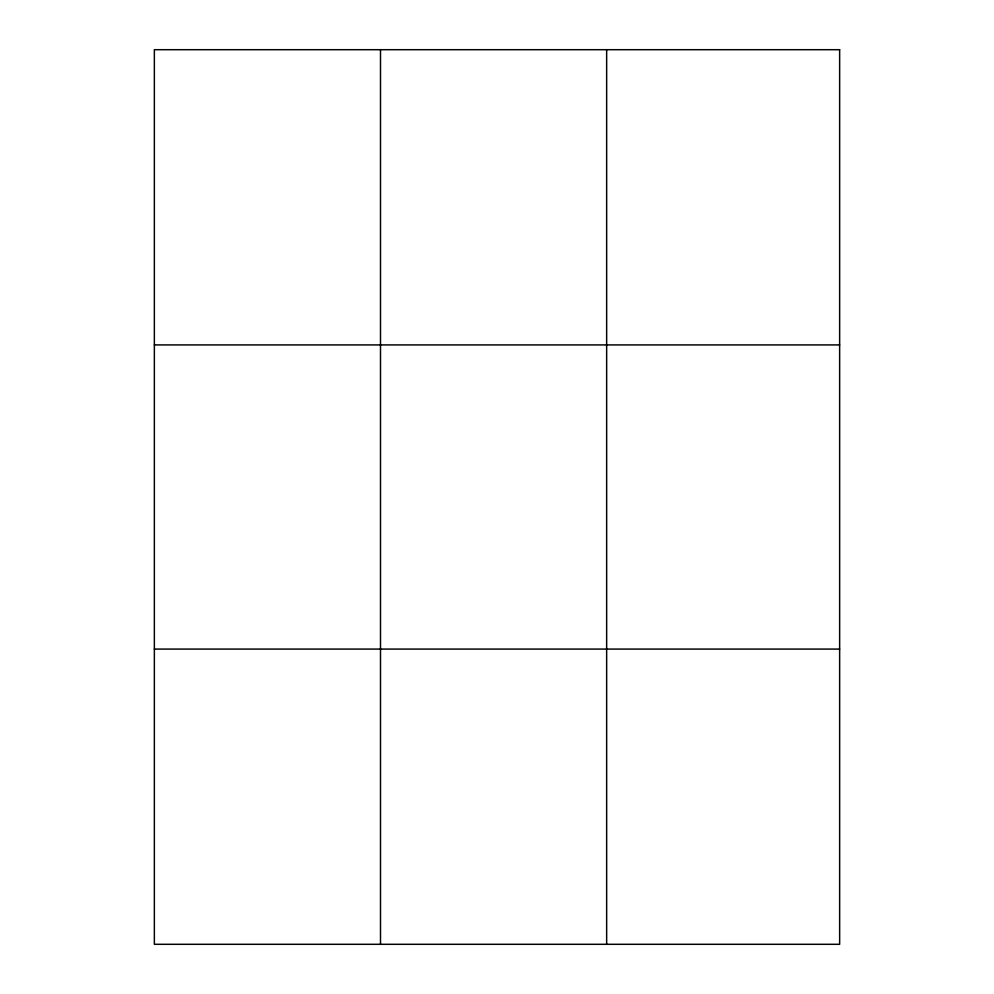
<?xml version="1.0" encoding="UTF-8"?>
<svg xmlns="http://www.w3.org/2000/svg" width="994" height="994" viewBox="0 0 994 994"><rect width="100%" height="100%" fill="white"/><g stroke="black" fill="none" stroke-linecap="round" stroke-linejoin="round"><path stroke-width="1.49" d="M380.503 49.7L380.503 944.3M606.651 49.7L606.651 944.3M154.356 344.918L839.644 344.918M154.356 649.082L839.644 649.082M839.644 49.7L839.644 944.3L154.356 944.3L154.356 49.7L839.644 49.7"/></g></svg>
